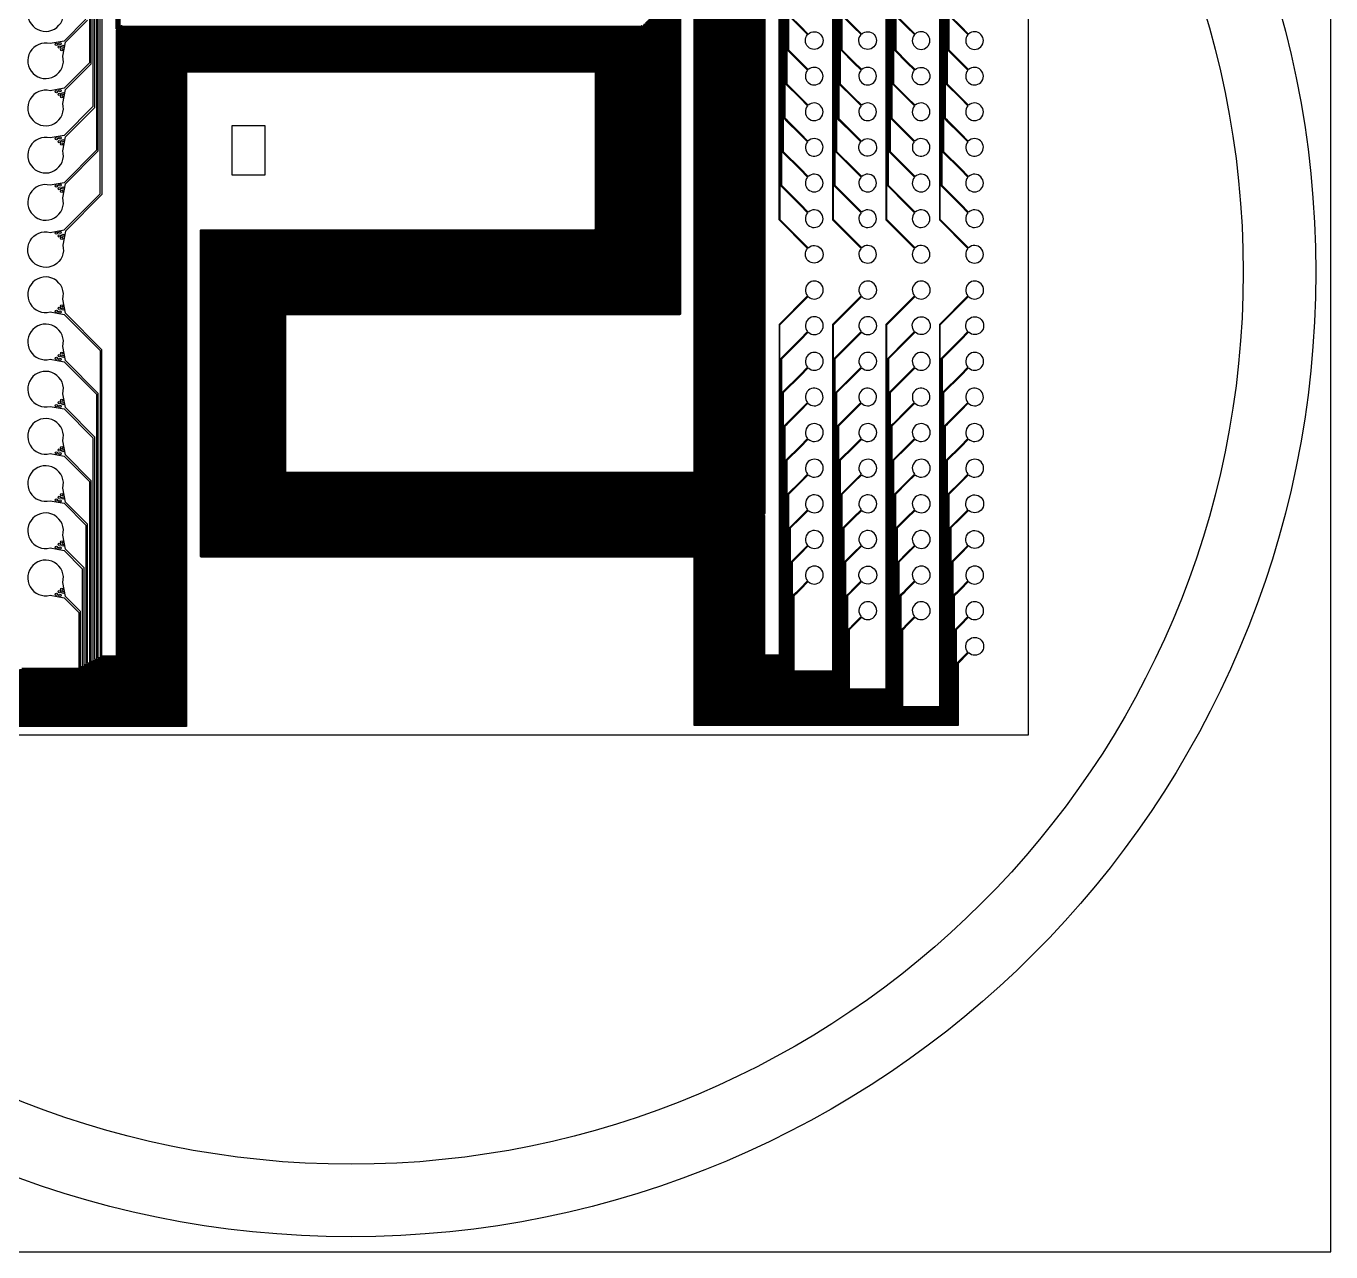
# Model space of a CAD drawing. Header units: millimetres. Extents: x 310868 to 545893, y -64136 to 166944.
# Drawn here: x 347628 to 420868, y 56944 to 125759 of the extents above; entities that cross this region are included whole.
import ezdxf

# ---------------------------------------------------------------- set-up
doc = ezdxf.new("R2010")
doc.units = ezdxf.units.MM

msp = doc.modelspace()

# ---------------------------------------------------------------- linework, layer by layer
for points in [[(310868, 166944), (310868, 56944), (420868, 56944), (420868, 166944)], [(359198, 120178), (361036, 120178), (361036, 117393), (359198, 117393)]]:
    msp.add_lwpolyline(points, close=True)
at = {"color": 85, "true_color": 0x58ba48}
msp.add_lwpolyline([(327868, 85944), (327868, 137944), (403868, 137944), (403868, 85944)], close=True, dxfattribs=at)
for points in [[(385536, 136994), (385536, 100524, -0.414214), (385486, 100474), (361995, 100474, -0.414214), (361945, 100524), (361945, 109749, -0.414214), (361995, 109799), (384066, 109799, 0.414214), (384116, 109849), (384116, 127654)], [(384146, 127684), (384146, 109819, -0.414214), (384096, 109769), (362025, 109769, 0.414214), (361975, 109719), (361975, 100554, 0.414214), (362025, 100504), (385436, 100504, 0.414214), (385486, 100554), (385486, 137044)], [(385436, 137094), (385436, 100584, -0.414214), (385386, 100534), (362055, 100534, -0.414214), (362005, 100584), (362005, 109689, -0.414214), (362055, 109739), (384126, 109739, 0.414214), (384176, 109789), (384176, 127714, 0.414214)], [(384206, 127744), (384206, 109759, -0.414214), (384156, 109709), (362085, 109709, 0.414214), (362035, 109659), (362035, 100614, 0.414214), (362085, 100564), (385336, 100564, 0.414214), (385386, 100614), (385386, 137144)], [(385336, 137194), (385336, 100644, -0.414214), (385286, 100594), (362115, 100594, -0.414214), (362065, 100644), (362065, 109629, -0.414214), (362115, 109679), (384186, 109679, 0.414214), (384236, 109729), (384236, 127774)], [(384266, 127804), (384266, 109699, -0.414214), (384216, 109649), (362145, 109649, 0.414214), (362095, 109599), (362095, 100674, 0.414214), (362145, 100624), (385236, 100624, 0.414214), (385286, 100674), (385286, 137244)], [(385236, 137294), (385236, 100704, -0.414214), (385186, 100654), (362175, 100654, -0.414214), (362125, 100704), (362125, 109569, -0.414214), (362175, 109619), (384246, 109619, 0.414214), (384296, 109669), (384296, 127834)], [(385186, 137344), (385186, 100734, -0.414214), (385136, 100684), (362205, 100684, -0.414214), (362155, 100734), (362155, 109539, -0.414214), (362205, 109589), (384276, 109589, 0.414214), (384326, 109639), (384326, 127864, 0.414214)], [(384356, 127834), (384356, 119829), (384356, 109609, -0.414214), (384306, 109559), (362235, 109559, 0.414214), (362185, 109509), (362185, 100764, 0.414214), (362235, 100714), (380725, 100714), (385086, 100714, 0.414214), (385136, 100764), (385136, 137344)], [(383666, 127204), (383666, 110299, -0.414214), (383616, 110249), (361545, 110249, 0.414214), (361495, 110199), (361495, 100074, 0.414214), (361545, 100024), (386236, 100024, 0.414214), (386286, 100074), (386286, 136244)], [(386236, 136294), (386236, 100104, -0.414214), (386186, 100054), (361575, 100054, -0.414214), (361525, 100104), (361525, 110169, -0.414214), (361575, 110219), (383646, 110219, 0.414214), (383696, 110269), (383696, 127234, 0.414214)], [(383726, 127264), (383726, 110239, -0.414214), (383676, 110189), (361605, 110189, 0.414214), (361555, 110139), (361555, 100134, 0.414214), (361605, 100084), (386136, 100084, 0.414214), (386186, 100134), (386186, 136344)], [(386136, 136394), (386136, 100164, -0.414214), (386086, 100114), (361635, 100114, -0.414214), (361585, 100164), (361585, 110109, -0.414214), (361635, 110159), (383706, 110159, 0.414214), (383756, 110209), (383756, 127294, 0.414214)], [(383786, 127324), (383786, 110179, -0.414214), (383736, 110129), (361665, 110129, 0.414214), (361615, 110079), (361615, 100194, 0.414214), (361665, 100144), (386036, 100144, 0.414214), (386086, 100194), (386086, 136444)], [(386036, 136494), (386036, 100224, -0.414214), (385986, 100174), (361695, 100174, -0.414214), (361645, 100224), (361645, 110049, -0.414214), (361695, 110099), (383766, 110099, 0.414214), (383816, 110149), (383816, 127354, 0.414214)], [(383846, 127384), (383846, 110119, -0.414214), (383796, 110069), (361725, 110069, 0.414214), (361675, 110019), (361675, 100254, 0.414214), (361725, 100204), (385936, 100204, 0.414214), (385986, 100254), (385986, 136544)], [(385936, 136594), (385936, 100284, -0.414214), (385886, 100234), (361755, 100234, -0.414214), (361705, 100284), (361705, 109989, -0.414214), (361755, 110039), (383826, 110039, 0.414214), (383876, 110089), (383876, 127414)], [(383906, 127444), (383906, 110059, -0.414214), (383856, 110009), (361785, 110009, 0.414214), (361735, 109959), (361735, 100314, 0.414214), (361785, 100264), (385836, 100264, 0.414214), (385886, 100314), (385886, 136644)], [(385836, 136694), (385836, 100344, -0.414214), (385786, 100294), (361815, 100294, -0.414214), (361765, 100344), (361765, 109929, -0.414214), (361815, 109979), (383886, 109979, 0.414214), (383936, 110029), (383936, 127474)], [(383966, 127504), (383966, 109999, -0.414214), (383916, 109949), (361845, 109949, 0.414214), (361795, 109899), (361795, 100374, 0.414214), (361845, 100324), (385736, 100324, 0.414214), (385786, 100374), (385786, 136744)], [(385736, 136794), (385736, 100404, -0.414214), (385686, 100354), (361875, 100354, -0.414214), (361825, 100404), (361825, 109869, -0.414214), (361875, 109919), (383946, 109919, 0.414214), (383996, 109969), (383996, 127534)], [(384026, 127564), (384026, 109939, -0.414214), (383976, 109889), (361905, 109889, 0.414214), (361855, 109839), (361855, 100434, 0.414214), (361905, 100384), (385636, 100384, 0.414214), (385686, 100434), (385686, 136844)], [(385636, 136894), (385636, 100464, -0.414214), (385586, 100414), (361935, 100414, -0.414214), (361885, 100464), (361885, 109809, -0.414214), (361935, 109859), (384006, 109859, 0.414214), (384056, 109909), (384056, 127594)], [(384086, 127624), (384086, 109879, -0.414214), (384036, 109829), (361965, 109829, 0.414214), (361915, 109779), (361915, 100494, 0.414214), (361965, 100444), (385536, 100444, 0.414214), (385586, 100494), (385586, 136944)], [(398893, 136344), (398893, 114884), (400497, 113280, 39.974984), (400532, 113315), (398943, 114905), (398943, 136394)], [(398993, 136444), (398993, 116784), (400053, 115723), (400497, 115280, 39.974984), (400532, 115315), (400089, 115759), (399043, 116805), (399043, 117111), (399043, 122484), (399043, 136494)], [(399093, 136544), (399093, 122484), (399093, 118684), (400053, 117723), (400497, 117280, 39.974984), (400532, 117315), (400089, 117759), (399143, 118705), (399143, 122484), (399143, 136594)], [(399193, 136644), (399193, 122484), (399193, 120548), (399293, 120448), (400053, 119688), (400481, 119261, 39.924796), (400514, 119298), (400089, 119723), (399343, 120469), (399243, 120569), (399243, 122484), (399243, 136694)], [(387036, 135494), (387036, 99624, -0.414214), (386986, 99574), (361095, 99574, -0.414214), (361045, 99624), (361045, 110649, -0.414214), (361095, 110699), (383166, 110699, 0.414214), (383216, 110749), (383216, 126754)], [(383246, 126784), (383246, 110719, -0.414214), (383196, 110669), (361125, 110669, 0.414214), (361075, 110619), (361075, 99654, 0.414214), (361125, 99604), (386936, 99604, 0.414214), (386986, 99654), (386986, 135544)], [(386936, 135594), (386936, 99684, -0.414214), (386886, 99634), (361155, 99634, -0.414214), (361105, 99684), (361105, 110589, -0.414214), (361155, 110639), (383226, 110639, 0.414214), (383276, 110689), (383276, 126814, 0.414214)], [(383306, 126844), (383306, 110659, -0.414214), (383256, 110609), (361185, 110609, 0.414214), (361135, 110559), (361135, 99714, 0.414214), (361185, 99664), (386836, 99664, 0.414214), (386886, 99714), (386886, 135644)], [(386836, 135694), (386836, 99744, -0.414214), (386786, 99694), (361215, 99694, -0.414214), (361165, 99744), (361165, 110529, -0.414214), (361215, 110579), (383286, 110579, 0.414214), (383336, 110629), (383336, 126874, 0.414214)], [(383366, 126904), (383366, 110599, -0.414214), (383316, 110549), (361245, 110549, 0.414214), (361195, 110499), (361195, 99774, 0.414214), (361245, 99724), (386736, 99724, 0.414214), (386786, 99774), (386786, 135744)], [(386736, 135794), (386736, 99804, -0.414214), (386686, 99754), (361275, 99754, -0.414214), (361225, 99804), (361225, 110469, -0.414214), (361275, 110519), (383346, 110519, 0.414214), (383396, 110569), (383396, 126934, 0.414214)], [(386686, 135844), (386686, 99834, -0.414214), (386636, 99784), (361305, 99784, -0.414214), (361255, 99834), (361255, 110439, -0.414214), (361305, 110489), (383376, 110489, 0.414214), (383426, 110539), (383426, 126964, 0.414214)], [(383456, 126994), (383456, 110509, -0.414214), (383406, 110459), (361335, 110459, 0.414214), (361285, 110409), (361285, 99864, 0.414214), (361335, 99814), (386586, 99814, 0.414214), (386636, 99864), (386636, 135894)], [(383486, 127024), (383486, 110479, -0.414214), (383436, 110429), (361365, 110429, 0.414214), (361315, 110379), (361315, 99894, 0.414214), (361365, 99844), (386536, 99844, 0.414214), (386586, 99894), (386586, 135944)], [(386536, 135994), (386536, 99924, -0.414214), (386486, 99874), (361395, 99874, -0.414214), (361345, 99924), (361345, 110349, -0.414214), (361395, 110399), (383466, 110399, 0.414214), (383516, 110449), (383516, 127054, 0.414214)], [(383546, 127084), (383546, 110419, -0.414214), (383496, 110369), (361425, 110369, 0.414214), (361375, 110319), (361375, 99954, 0.414214), (361425, 99904), (386436, 99904, 0.414214), (386486, 99954), (386486, 136044)], [(386436, 136094), (386436, 99984, -0.414214), (386386, 99934), (361455, 99934, -0.414214), (361405, 99984), (361405, 110289, -0.414214), (361455, 110339), (383526, 110339, 0.414214), (383576, 110389), (383576, 127114, 0.414214)], [(383606, 127144), (383606, 110359, -0.414214), (383556, 110309), (361485, 110309, 0.414214), (361435, 110259), (361435, 100014, 0.414214), (361485, 99964), (386336, 99964, 0.414214), (386386, 100014), (386386, 136144)], [(386336, 136194), (386336, 100044, -0.414214), (386286, 99994), (361515, 99994, -0.414214), (361465, 100044), (361465, 110229, -0.414214), (361515, 110279), (383586, 110279, 0.414214), (383636, 110329), (383636, 127174)], [(395993, 135444), (395993, 116784), (397053, 115723), (397497, 115280, 39.974984), (397532, 115315), (397089, 115759), (396043, 116805), (396043, 117111), (396043, 122484), (396043, 135494)], [(396093, 135544), (396093, 122484), (396093, 118684), (397053, 117723), (397497, 117280, 39.974984), (397532, 117315), (397089, 117759), (396143, 118705), (396143, 122484), (396143, 135594)], [(396193, 135644), (396193, 122484), (396193, 120548), (396293, 120448), (397053, 119688), (397481, 119261, 39.924796), (397514, 119298), (397089, 119723), (396343, 120469), (396243, 120569), (396243, 122484), (396243, 135694)], [(396293, 135744), (396293, 122484), (397053, 121723), (397497, 121280, 39.974984), (397532, 121315), (397089, 121759), (396343, 122505), (396343, 135794)], [(396443, 135894), (396443, 124405), (397089, 123759), (397532, 123315, -39.974984), (397497, 123280), (397053, 123723), (396393, 124384), (396393, 135844)], [(343930, 135044), (354235, 135044), (354235, 126554, 0.414214), (354285, 126504), (382866, 126504, -0.414214), (382916, 126454), (382916, 111049, -0.414214), (382866, 110999), (360795, 110999, 0.414214), (360745, 110949), (360745, 99324)], [(387736, 134794), (387736, 99204, -0.414214), (387686, 99154), (360675, 99154, -0.414214), (360625, 99204), (360625, 111069, -0.414214), (360675, 111119), (382746, 111119, 0.414214), (382796, 111169), (382796, 126334, 0.414214)], [(382826, 126364), (382826, 111139, -0.414214), (382776, 111089), (360705, 111089, 0.414214), (360655, 111039), (360655, 99234, 0.414214), (360705, 99184), (387636, 99184, 0.414214), (387686, 99234), (387686, 134844)], [(387636, 134894), (387636, 99264, -0.414214), (387586, 99214), (360735, 99214, -0.414214), (360685, 99264), (360685, 111009, -0.414214), (360735, 111059), (382806, 111059, 0.414214), (382856, 111109), (382856, 126394, 0.414214)], [(387586, 134944), (387586, 99294, -0.414214), (387536, 99244), (360765, 99244, -0.414214), (360715, 99294), (360715, 110979, -0.414214), (360765, 111029), (382836, 111029, 0.414214), (382886, 111079), (382886, 126424, 0.414214)], [(360745, 99324, 0.414214), (360795, 99274), (387486, 99274, 0.414214), (387536, 99324), (387536, 134994)], [(382946, 126484), (382946, 111019, -0.414214), (382896, 110969), (360825, 110969, 0.414214), (360775, 110919), (360775, 99354, 0.414214), (360825, 99304), (387436, 99304, 0.414214), (387486, 99354), (387486, 135044)], [(387436, 135094), (387436, 99384, -0.414214), (387386, 99334), (360855, 99334, -0.414214), (360805, 99384), (360805, 110889, -0.414214), (360855, 110939), (382926, 110939, 0.414214), (382976, 110989), (382976, 126514)], [(383006, 126544), (383006, 110959, -0.414214), (382956, 110909), (360885, 110909, 0.414214), (360835, 110859), (360835, 99414, 0.414214), (360885, 99364), (387336, 99364, 0.414214), (387386, 99414), (387386, 135144)], [(387336, 135194), (387336, 99444, -0.414214), (387286, 99394), (360915, 99394, -0.414214), (360865, 99444), (360865, 110829, -0.414214), (360915, 110879), (382986, 110879, 0.414214), (383036, 110929), (383036, 126574, 0.414214)], [(383066, 126604), (383066, 110899, -0.414214), (383016, 110849), (360945, 110849, 0.414214), (360895, 110799), (360895, 99474, 0.414214), (360945, 99424), (387236, 99424, 0.414214), (387286, 99474), (387286, 135244)], [(387236, 135294), (387236, 99504, -0.414214), (387186, 99454), (360975, 99454, -0.414214), (360925, 99504), (360925, 110769, -0.414214), (360975, 110819), (383046, 110819, 0.414214), (383096, 110869), (383096, 126634)], [(383126, 126664), (383126, 110839, -0.414214), (383076, 110789), (361005, 110789, 0.414214), (360955, 110739), (360955, 99534, 0.414214), (361005, 99484), (387136, 99484, 0.414214), (387186, 99534), (387186, 135344)], [(387136, 135394), (387136, 99564, -0.414214), (387086, 99514), (361035, 99514, -0.414214), (360985, 99564), (360985, 110709, -0.414214), (361035, 110759), (383106, 110759, 0.414214), (383156, 110809), (383156, 126694, 0.414214)], [(383186, 126724), (383186, 110779, -0.414214), (383136, 110729), (361065, 110729, 0.414214), (361015, 110679), (361015, 99594, 0.414214), (361065, 99544), (387036, 99544, 0.414214), (387086, 99594), (387086, 135444)], [(393293, 134744), (393293, 122484), (394053, 121723), (394497, 121280, 39.974984), (394532, 121315), (394089, 121759), (393343, 122505), (393343, 134794)], [(393393, 134844), (393393, 124384), (394053, 123723), (394497, 123280, 39.974984), (394532, 123315), (394089, 123759), (393443, 124405), (393443, 134894)], [(395893, 135344), (395893, 114884), (397497, 113280, 39.974984), (397532, 113315), (395943, 114905), (395943, 135394)], [(388486, 134044), (388486, 98754, -0.414214), (388436, 98704), (360225, 98704, -0.414214), (360175, 98754), (360175, 111519, -0.414214), (360225, 111569), (382296, 111569, 0.414214), (382346, 111619), (382346, 125884, 0.414214)], [(382376, 125914), (382376, 111589, -0.414214), (382326, 111539), (360255, 111539, 0.414214), (360205, 111489), (360205, 98784, 0.414214), (360255, 98734), (388386, 98734, 0.414214), (388436, 98784), (388436, 134094)], [(382406, 125944), (382406, 111559, -0.414214), (382356, 111509), (360285, 111509, 0.414214), (360235, 111459), (360235, 98814, 0.414214), (360285, 98764), (388336, 98764, 0.414214), (388386, 98814), (388386, 134144)], [(388336, 134194), (388336, 98844, -0.414214), (388286, 98794), (360315, 98794, -0.414214), (360265, 98844), (360265, 111429, -0.414214), (360315, 111479), (382386, 111479, 0.414214), (382436, 111529), (382436, 125974)], [(382466, 126004), (382466, 111499, -0.414214), (382416, 111449), (360345, 111449, 0.414214), (360295, 111399), (360295, 98874, 0.414214), (360345, 98824), (388236, 98824, 0.414214), (388286, 98874), (388286, 134244)], [(388236, 134294), (388236, 98904, -0.414214), (388186, 98854), (360375, 98854, -0.414214), (360325, 98904), (360325, 111369, -0.414214), (360375, 111419), (382446, 111419, 0.414214), (382496, 111469), (382496, 126034)], [(382526, 126064), (382526, 111439, -0.414214), (382476, 111389), (360405, 111389, 0.414214), (360355, 111339), (360355, 98934, 0.414214), (360405, 98884), (388136, 98884, 0.414214), (388186, 98934), (388186, 134344)], [(388136, 134394), (388136, 98964, -0.414214), (388086, 98914), (360435, 98914, -0.414214), (360385, 98964), (360385, 111309, -0.414214), (360435, 111359), (382506, 111359, 0.414214), (382556, 111409), (382556, 126094, 0.414214)], [(382586, 126124), (382586, 111379, -0.414214), (382536, 111329), (360465, 111329, 0.414214), (360415, 111279), (360415, 98994, 0.414214), (360465, 98944), (388036, 98944, 0.414214), (388086, 98994), (388086, 134444)], [(388036, 134494), (388036, 99024, -0.414214), (387986, 98974), (360495, 98974, -0.414214), (360445, 99024), (360445, 111249, -0.414214), (360495, 111299), (382566, 111299, 0.414214), (382616, 111349), (382616, 126154)], [(382646, 126184), (382646, 111319, -0.414214), (382596, 111269), (360525, 111269, 0.414214), (360475, 111219), (360475, 99054, 0.414214), (360525, 99004), (387936, 99004, 0.414214), (387986, 99054), (387986, 134544)], [(387936, 134594), (387936, 99084, -0.414214), (387886, 99034), (360555, 99034, -0.414214), (360505, 99084), (360505, 111189, -0.414214), (360555, 111239), (382626, 111239, 0.414214), (382676, 111289), (382676, 126214)], [(387886, 134644), (387886, 99114, -0.414214), (387836, 99064), (360585, 99064, -0.414214), (360535, 99114), (360535, 111159, -0.414214), (360585, 111209), (382656, 111209, 0.414214), (382706, 111259), (382706, 126244, 0.414214)], [(382736, 126274), (382736, 111229, -0.414214), (382686, 111179), (360615, 111179, 0.414214), (360565, 111129), (360565, 99144, 0.414214), (360615, 99094), (387786, 99094, 0.414214), (387836, 99144), (387836, 134694)], [(382766, 126304), (382766, 111199, -0.414214), (382716, 111149), (360645, 111149, 0.414214), (360595, 111099), (360595, 99174, 0.414214), (360645, 99124), (387736, 99124, 0.414214), (387786, 99174), (387786, 134744)], [(392893, 134344), (392893, 114884), (394497, 113280, 39.974984), (394532, 113315), (392943, 114905), (392943, 134394)], [(392993, 134444), (392993, 116784), (394053, 115723), (394497, 115280, 39.974984), (394532, 115315), (394089, 115759), (393043, 116805), (393043, 117111), (393043, 122484), (393043, 134494)], [(393093, 134544), (393093, 122484), (393093, 118684), (394053, 117723), (394497, 117280, 39.974984), (394532, 117315), (394089, 117759), (393143, 118705), (393143, 122484), (393143, 134594)], [(393243, 134694), (393243, 122484), (393243, 120569), (393343, 120469), (394089, 119723), (394514, 119298, -39.924796), (394481, 119261), (394053, 119688), (393293, 120448), (393193, 120548), (393193, 122484), (393193, 134644)], [(381986, 125524, 0.414214), (381936, 125574), (352735, 125574, -0.414214), (352685, 125624), (352685, 133494)], [(352735, 133544), (352735, 125654, 0.414214), (352785, 125604), (381966, 125604, -0.414214), (382016, 125554), (382016, 111949, -0.414214), (381966, 111899), (359895, 111899, 0.414214), (359845, 111849), (359845, 98424, 0.414214), (359895, 98374), (388986, 98374, 0.414214), (389036, 98424), (389036, 133494)], [(352785, 133594), (352785, 125684, 0.414214), (352835, 125634), (381996, 125634, -0.414214), (382046, 125584), (382046, 111919, -0.414214), (381996, 111869), (359925, 111869, 0.414214), (359875, 111819), (359875, 98454, 0.414214), (359925, 98404), (388936, 98404, 0.414214), (388986, 98454), (388986, 133544)], [(382076, 125614, 0.414214), (382026, 125664), (352885, 125664, -0.414214), (352835, 125714), (352835, 133644)], [(352885, 133694), (352885, 125744, 0.414214), (352935, 125694), (382056, 125694, -0.414214), (382106, 125644), (382106, 111859, -0.414214), (382056, 111809), (359985, 111809, 0.414214), (359935, 111759), (359935, 98514, 0.414214), (359985, 98464), (388836, 98464, 0.414214), (388886, 98514), (388886, 133644)], [(352985, 125804, 0.414214), (353035, 125754), (382116, 125754, -0.414214), (382166, 125704), (382166, 111799, -0.414214), (382116, 111749), (360045, 111749, 0.414214), (359995, 111699), (359995, 98574, 0.414214), (360045, 98524), (388736, 98524, 0.414214), (388786, 98574), (388786, 133744)], [(388936, 133594), (388936, 98484, -0.414214), (388886, 98434), (359955, 98434, -0.414214), (359905, 98484), (359905, 111789, -0.414214), (359955, 111839), (382026, 111839, 0.414214), (382076, 111889), (382076, 125614)], [(388836, 133694), (388836, 98544, -0.414214), (388786, 98494), (360015, 98494, -0.414214), (359965, 98544), (359965, 111729, -0.414214), (360015, 111779), (382086, 111779, 0.414214), (382136, 111829), (382136, 125674)], [(388736, 133794), (388736, 98604, -0.414214), (388686, 98554), (360075, 98554, -0.414214), (360025, 98604), (360025, 111669, -0.414214), (360075, 111719), (382146, 111719, 0.414214), (382196, 111769), (382196, 125734, 0.414214), (382146, 125784)], [(382226, 125764), (382226, 111739, -0.414214), (382176, 111689), (360105, 111689, 0.414214), (360055, 111639), (360055, 98634, 0.414214), (360105, 98584), (388636, 98584, 0.414214), (388686, 98634), (388686, 133844)], [(388636, 133894), (388636, 98664, -0.414214), (388586, 98614), (360135, 98614, -0.414214), (360085, 98664), (360085, 111609, -0.414214), (360135, 111659), (382206, 111659, 0.414214), (382256, 111709), (382256, 125794)], [(382286, 125824), (382286, 111679, -0.414214), (382236, 111629), (360165, 111629, 0.414214), (360115, 111579), (360115, 98694, 0.414214), (360165, 98644), (388536, 98644, 0.414214), (388586, 98694), (388586, 133944)], [(388536, 133994), (388536, 98724, -0.414214), (388486, 98674), (360195, 98674, -0.414214), (360145, 98724), (360145, 111549, -0.414214), (360195, 111599), (382266, 111599, 0.414214), (382316, 111649), (382316, 125854)], [(389943, 133494), (389943, 114905), (391532, 113315, -39.974984), (391497, 113280), (389893, 114884), (389893, 133444)], [(389993, 133544), (389993, 116784), (391053, 115723), (391497, 115280, 39.974984), (391532, 115315), (391089, 115759), (390043, 116805), (390043, 117111), (390043, 122484), (390043, 133594)], [(390093, 133644), (390093, 122484), (390093, 118684), (391053, 117723), (391497, 117280, 39.974984), (391532, 117315), (391089, 117759), (390143, 118705), (390143, 122484), (390143, 133694)], [(390193, 133744), (390193, 122484), (390193, 120548), (390293, 120448), (391053, 119688), (391481, 119261, 39.924796), (391514, 119298), (391089, 119723), (390343, 120469), (390243, 120569), (390243, 122484), (390243, 133794)], [(390293, 133844), (390293, 122484), (391053, 121723), (391497, 121280, 39.974984), (391532, 121315), (391089, 121759), (390343, 122505), (390343, 133894)], [(390393, 133944), (390393, 124384), (391053, 123723), (391497, 123280, 39.974984), (391532, 123315), (391089, 123759), (390443, 124405), (390443, 133994)], [(399293, 133905), (399293, 122484), (400053, 121723), (400497, 121280, 39.974984), (400532, 121315), (400089, 121759), (399343, 122505), (399343, 133905)], [(399393, 133905), (399393, 124384), (400053, 123723), (400497, 123280, 39.974984), (400532, 123315), (400089, 123759), (399443, 124405), (399443, 133905)], [(351881, 133209), (351881, 116298), (349831, 114248), (349689, 113465, -3.698483), (348977, 114177), (349760, 114319), (351781, 116340), (351781, 133209)], [(351581, 133209), (351581, 118790), (349760, 116969), (348977, 116827, 3.698483), (349689, 116115), (349831, 116898), (351681, 118748), (351681, 133209)], [(351381, 133209), (351381, 121240), (349760, 119619), (348977, 119477, 3.698483), (349689, 118765), (349831, 119548), (351481, 121198), (351481, 133209)], [(351181, 133209), (351181, 123690), (349760, 122269), (348977, 122127, 3.698483), (349689, 121415), (349831, 122198), (351281, 123648), (351281, 133209)], [(389086, 130795), (389086, 98394, -0.414214), (389036, 98344), (380725, 98344), (359865, 98344, -0.414214), (359815, 98394), (359815, 111879, -0.414214), (359865, 111929), (381936, 111929, 0.414214), (381986, 111979), (381986, 125524)], [(348977, 127427, 3.698483), (349689, 126715)], [(350981, 126140), (349760, 124919), (348977, 124777, 3.698483), (349689, 124065), (349831, 124848), (351081, 126098)], [(390543, 126305), (391089, 125759), (391532, 125315, -39.974984), (391497, 125280), (391053, 125723), (390493, 126284)], [(393543, 126305), (394089, 125759), (394532, 125315, -39.974984), (394497, 125280), (394053, 125723), (393493, 126284)], [(396493, 126284), (397053, 125723), (397497, 125280, 39.974984), (397532, 125315), (397089, 125759), (396543, 126305)], [(399493, 126284), (400053, 125723), (400497, 125280, 39.974984), (400532, 125315), (400089, 125759), (399543, 126305)], [(381956, 125494, 0.414214), (381906, 125544), (352735, 125544, 0.414214), (352685, 125494), (352685, 115503), (352685, 90394), (351881, 90394), (351881, 90430), (351881, 90623), (351881, 90680), (351881, 107590), (349831, 109640), (349689, 110424, 3.698483), (348977, 109711), (349760, 109569), (351781, 107548), (351781, 90680), (351781, 90354), (351781, 90344), (352735, 90344), (352735, 115503), (352735, 125464, -0.414214), (352785, 125514), (381876, 125514, -0.414214), (381926, 125464), (381926, 112039, -0.414214), (381876, 111989), (359805, 111989, 0.414214), (359755, 111939), (359755, 98334, 0.414214), (359805, 98284), (388986, 98284, -0.414214), (389036, 98234), (389036, 90394), (389943, 90394), (389943, 108984), (391532, 110573, 39.974984), (391497, 110609), (389893, 109005), (389893, 90645), (389893, 90444), (389086, 90444), (389086, 98264, 0.414214), (389036, 98314), (380725, 98314), (359835, 98314, -0.414214), (359785, 98364), (359785, 111909, -0.414214), (359835, 111959), (381906, 111959, 0.414214), (381956, 112009), (381956, 125494)], [(349689, 107774, 3.698483), (348977, 107061), (349760, 106919), (351581, 105098), (351581, 90680), (351581, 90244), (352835, 90244), (352835, 125404, -0.414214), (352885, 125454), (381816, 125454, -0.414214), (381866, 125404), (381866, 112099, -0.414214), (381816, 112049), (359745, 112049, 0.414214), (359695, 111999), (359695, 98274, 0.414214), (359745, 98224), (388886, 98224, -0.414214), (388936, 98174), (388936, 90294), (390043, 90294), (390043, 101405), (390043, 106777), (390043, 107084), (391089, 108130), (391532, 108573, 39.974984), (391497, 108609), (391053, 108165), (389993, 107105), (389993, 90344), (388986, 90344), (388986, 98204, 0.414214), (388936, 98254), (359775, 98254, -0.414214), (359725, 98304), (359725, 111969, -0.414214), (359775, 112019), (381846, 112019, 0.414214), (381896, 112069), (381896, 125434, 0.414214), (381846, 125484), (352835, 125484, 0.414214), (352785, 125434), (352785, 90294), (351681, 90294), (351681, 90680), (351681, 105140), (349831, 106990), (349689, 107774)], [(349689, 105124, 3.698483), (348977, 104411), (349760, 104269), (351381, 102648), (351381, 90680), (351381, 90144), (352935, 90144), (352935, 125344, -0.414214), (352985, 125394), (381756, 125394, -0.414214), (381806, 125344), (381806, 112159, -0.414214), (381756, 112109), (359685, 112109, 0.414214), (359635, 112059), (359635, 98214, 0.414214), (359685, 98164), (388786, 98164, -0.414214), (388836, 98114), (388836, 90194), (390143, 90194), (390143, 101405), (390143, 105184), (391089, 106130), (391532, 106573, 39.974984), (391497, 106609), (391053, 106165), (390093, 105205), (390093, 101405), (390093, 90244), (388886, 90244), (388886, 98144, 0.414214), (388836, 98194), (359715, 98194, -0.414214), (359665, 98244), (359665, 112029, -0.414214), (359715, 112079), (381786, 112079, 0.414214), (381836, 112129), (381836, 125374, 0.414214), (381786, 125424), (352935, 125424, 0.414214), (352885, 125374), (352885, 90194), (351481, 90194), (351481, 90680), (351481, 102690), (349831, 104340), (349689, 105124)], [(388786, 98084, 0.414214), (388736, 98134), (359655, 98134, -0.414214), (359605, 98184), (359605, 112089, -0.414214), (359655, 112139), (381726, 112139, 0.414214), (381776, 112189), (381776, 125314, 0.414214), (381726, 125364), (353035, 125364, 0.414214), (352985, 125314), (352985, 90094), (351281, 90094), (351281, 90631), (351281, 90680), (351281, 100240), (349831, 101690), (349689, 102474, 3.698483), (348977, 101761), (349760, 101619), (351181, 100198), (351181, 90680), (351181, 90044), (353035, 90044), (353035, 125284, -0.414214), (353085, 125334), (381696, 125334, -0.414214), (381746, 125284), (381746, 112219, -0.414214), (381696, 112169), (359625, 112169, 0.414214), (359575, 112119), (359575, 98154, 0.414214), (359625, 98104), (388686, 98104, -0.414214), (388736, 98054), (388736, 90094), (390243, 90094), (390243, 101405), (390243, 103319), (390343, 103419), (391089, 104165), (391514, 104591, 39.924796), (391481, 104628), (391053, 104200), (390293, 103440), (390193, 103340), (390193, 101405), (390193, 90144), (388786, 90144), (388786, 98084)], [(388686, 98024, 0.414214), (388636, 98074), (359595, 98074, -0.414214), (359545, 98124), (359545, 112149, -0.414214), (359595, 112199), (381666, 112199, 0.414214), (381716, 112249), (381716, 125254, 0.414214), (381666, 125304), (353135, 125304, 0.414214), (353085, 125254), (353085, 89994), (351081, 89994), (351081, 90680), (351081, 97790), (349831, 99040), (349689, 99824, 3.698483), (348977, 99111), (349760, 98969), (350981, 97748), (350981, 90680), (350981, 89944), (353135, 89944), (353135, 125224, -0.414214), (353185, 125274), (381636, 125274, -0.414214), (381686, 125224), (381686, 112279, -0.414214), (381636, 112229), (359565, 112229, 0.414214), (359515, 112179), (359515, 98094, 0.414214), (359565, 98044), (388586, 98044, -0.414214), (388636, 97994), (388636, 89994), (390343, 89994), (390343, 101384), (391089, 102130), (391532, 102573, 39.974984), (391497, 102609), (391053, 102165), (390293, 101405), (390293, 90044), (388686, 90044), (388686, 98024)], [(349689, 97174, 3.698483), (348977, 96461), (349760, 96319), (350781, 95298), (350781, 90680), (350781, 89844), (350846, 89844), (353235, 89844), (353235, 125164, -0.414214), (353285, 125214), (381576, 125214, -0.414214), (381626, 125164), (381626, 112339, -0.414214), (381576, 112289), (359505, 112289, 0.414214), (359455, 112239), (359455, 98034, 0.414214), (359505, 97984), (388486, 97984, -0.414214), (388536, 97934), (388536, 89894), (390443, 89894), (390443, 99484), (391089, 100130), (391532, 100573, 39.974984), (391497, 100609), (391053, 100165), (390393, 99505), (390393, 89944), (388586, 89944), (388586, 97964, 0.414214), (388536, 98014), (359535, 98014, -0.414214), (359485, 98064), (359485, 112209, -0.414214), (359535, 112259), (381606, 112259, 0.414214), (381656, 112309), (381656, 125194, 0.414214), (381606, 125244), (353235, 125244, 0.414214), (353185, 125194), (353185, 89894), (350881, 89894), (350881, 90680), (350881, 95252), (350881, 95340), (349831, 96390), (349689, 97174)], [(382136, 125674, 0.414214), (382086, 125724), (352985, 125724, -0.414214), (352935, 125774)], [(342281, 88694), (354385, 88694), (354385, 124474, -0.414214), (354435, 124524), (380886, 124524, -0.414214), (380936, 124474), (380936, 113029, -0.414214), (380886, 112979), (358815, 112979, 0.414214), (358765, 112929), (358765, 97344, 0.414214), (358815, 97294), (387336, 97294, -0.414214), (387386, 97244), (387386, 88744), (393693, 88744), (393693, 93805), (393839, 93950), (394053, 94165), (394497, 94609, -39.974984), (394532, 94573), (394089, 94130), (393889, 93930), (393839, 93880), (393743, 93784), (393743, 88694), (387336, 88694), (387336, 97214)], [(342381, 88744), (354335, 88744), (354335, 124504, -0.414214), (354385, 124554), (380916, 124554, -0.414214), (380966, 124504), (380966, 112999, -0.414214), (380916, 112949), (358845, 112949, 0.414214), (358795, 112899), (358795, 97374, 0.414214), (358845, 97324), (387386, 97324, -0.414214), (387436, 97274), (387436, 88794), (393643, 88794), (393643, 95684), (394089, 96130), (394532, 96573, 39.974984), (394497, 96609), (394053, 96165), (393593, 95705), (393593, 88844), (387486, 88844), (387486, 97304, 0.414214), (387436, 97354), (358875, 97354, -0.414214), (358825, 97404), (358825, 112869, -0.414214), (358875, 112919), (380946, 112919, 0.414214), (380996, 112969), (380996, 124534, 0.414214), (380946, 124584), (354335, 124584, 0.414214), (354285, 124534), (354285, 88794), (342481, 88794)], [(342581, 88844), (354235, 88844), (354235, 124564, -0.414214), (354285, 124614), (380976, 124614, -0.414214), (381026, 124564), (381026, 112939, -0.414214), (380976, 112889), (358905, 112889, 0.414214), (358855, 112839), (358855, 97434, 0.414214), (358905, 97384), (387486, 97384, -0.414214), (387536, 97334), (387536, 88894), (393543, 88894), (393543, 97584), (394089, 98130), (394532, 98573, 39.974984), (394497, 98609), (394053, 98165), (393493, 97605), (393493, 88944), (387586, 88944), (387586, 97364, 0.414214), (387536, 97414), (358935, 97414, -0.414214), (358885, 97464), (358885, 112809, -0.414214), (358935, 112859), (381006, 112859, 0.414214), (381056, 112909), (381056, 124594, 0.414214), (381006, 124644), (354235, 124644, 0.414214), (354185, 124594), (354185, 88894), (342681, 88894)], [(342781, 88944), (354135, 88944), (354135, 124624, -0.414214), (354185, 124674), (381036, 124674, -0.414214), (381086, 124624), (381086, 112879, -0.414214), (381036, 112829), (358965, 112829, 0.414214), (358915, 112779), (358915, 97494, 0.414214), (358965, 97444), (387586, 97444, -0.414214), (387636, 97394), (387636, 88994), (393443, 88994), (393443, 99484), (394089, 100130), (394532, 100573, 39.974984), (394497, 100609), (394053, 100165), (393393, 99505), (393393, 89044), (387686, 89044), (387686, 97424, 0.414214), (387636, 97474), (358995, 97474, -0.414214), (358945, 97524), (358945, 112749, -0.414214), (358995, 112799), (381066, 112799, 0.414214), (381116, 112849), (381116, 124654, 0.414214), (381066, 124704), (354135, 124704, 0.414214), (354085, 124654), (354085, 88994), (342881, 88994)], [(346081, 89044), (354035, 89044), (354035, 124684, -0.414214), (354085, 124734), (381096, 124734, -0.414214), (381146, 124684), (381146, 112819, -0.414214), (381096, 112769), (359025, 112769, 0.414214), (358975, 112719), (358975, 97554, 0.414214), (359025, 97504), (387686, 97504, -0.414214), (387736, 97454), (387736, 89094), (393343, 89094), (393343, 101384), (394089, 102130), (394532, 102573, 39.974984), (394497, 102609), (394053, 102165), (393293, 101405), (393293, 89144), (387786, 89144), (387786, 97484, 0.414214), (387736, 97534), (359055, 97534, -0.414214), (359005, 97584), (359005, 112689, -0.414214), (359055, 112739), (381126, 112739, 0.414214), (381176, 112789), (381176, 124714, 0.414214), (381126, 124764), (354035, 124764, 0.414214), (353985, 124714), (353985, 89094), (346181, 89094)], [(346281, 89144), (353935, 89144), (353935, 124744, -0.414214), (353985, 124794), (381156, 124794, -0.414214), (381206, 124744), (381206, 112759, -0.414214), (381156, 112709), (359085, 112709, 0.414214), (359035, 112659), (359035, 97614, 0.414214), (359085, 97564), (387786, 97564, -0.414214), (387836, 97514), (387836, 89194), (393243, 89194), (393243, 101405), (393243, 103319), (393343, 103419), (394089, 104165), (394514, 104591, 39.924796), (394481, 104628), (394053, 104200), (393293, 103440), (393193, 103340), (393193, 101405), (393193, 89244), (387886, 89244), (387886, 97544, 0.414214), (387836, 97594), (359115, 97594, -0.414214), (359065, 97644), (359065, 112629, -0.414214), (359115, 112679), (381186, 112679, 0.414214), (381236, 112729), (381236, 124774, 0.414214), (381186, 124824), (353935, 124824, 0.414214), (353885, 124774), (353885, 89194), (346381, 89194)], [(346481, 89244), (353835, 89244), (353835, 124804, -0.414214), (353885, 124854), (381216, 124854, -0.414214), (381266, 124804), (381266, 112699, -0.414214), (381216, 112649), (359145, 112649, 0.414214), (359095, 112599), (359095, 97674, 0.414214), (359145, 97624), (387886, 97624, -0.414214), (387936, 97574), (387936, 89294), (393143, 89294), (393143, 101405), (393143, 105184), (394089, 106130), (394532, 106573, 39.974984), (394497, 106609), (394053, 106165), (393093, 105205), (393093, 101405), (393093, 89344), (387986, 89344), (387986, 97604, 0.414214), (387936, 97654), (359175, 97654, -0.414214), (359125, 97704), (359125, 112569, -0.414214), (359175, 112619), (381246, 112619, 0.414214), (381296, 112669), (381296, 124834, 0.414214), (381246, 124884), (353835, 124884, 0.414214), (353785, 124834), (353785, 89294), (346581, 89294)], [(346681, 89344), (353735, 89344), (353735, 124864, -0.414214), (353785, 124914), (381276, 124914, -0.414214), (381326, 124864), (381326, 112639, -0.414214), (381276, 112589), (359205, 112589, 0.414214), (359155, 112539), (359155, 97734, 0.414214), (359205, 97684), (387986, 97684, -0.414214), (388036, 97634), (388036, 89394), (393043, 89394), (393043, 101405), (393043, 106777), (393043, 107084), (394089, 108130), (394532, 108573, 39.974984), (394497, 108609), (394053, 108165), (392993, 107105), (392993, 89444), (388086, 89444), (388086, 97664, 0.414214), (388036, 97714), (359235, 97714, -0.414214), (359185, 97764), (359185, 112509, -0.414214), (359235, 112559), (381306, 112559, 0.414214), (381356, 112609), (381356, 124894, 0.414214), (381306, 124944), (353735, 124944, 0.414214), (353685, 124894), (353685, 89394), (346781, 89394)], [(346881, 89444), (353635, 89444), (353635, 124924, -0.414214), (353685, 124974), (381336, 124974, -0.414214), (381386, 124924), (381386, 112579, -0.414214), (381336, 112529), (359265, 112529, 0.414214), (359215, 112479), (359215, 97794, 0.414214), (359265, 97744), (388086, 97744, -0.414214), (388136, 97694), (388136, 89494), (392943, 89494), (392943, 108984), (394532, 110573, 39.974984), (394497, 110609), (392893, 109005), (392893, 89544), (388186, 89544), (388186, 97724, 0.414214), (388136, 97774), (359295, 97774, -0.414214), (359245, 97824), (359245, 112449, -0.414214), (359295, 112499), (381366, 112499, 0.414214), (381416, 112549), (381416, 124954, 0.414214), (381366, 125004), (353635, 125004, 0.414214), (353585, 124954), (353585, 89494), (346981, 89494)], [(347081, 89544), (353535, 89544), (353535, 124984, -0.414214), (353585, 125034), (381396, 125034, -0.414214), (381446, 124984), (381446, 112519, -0.414214), (381396, 112469), (359325, 112469, 0.414214), (359275, 112419), (359275, 97854, 0.414214), (359325, 97804), (388186, 97804, -0.414214), (388236, 97754), (388236, 89594), (390743, 89594), (390743, 93315), (390743, 93784), (390839, 93880), (390889, 93930), (391089, 94130), (391532, 94573, 39.974984), (391497, 94609), (391053, 94165), (390839, 93950), (390693, 93805), (390693, 89644), (388286, 89644), (388286, 97784, 0.414214), (388236, 97834), (359355, 97834, -0.414214), (359305, 97884), (359305, 112389, -0.414214), (359355, 112439), (381426, 112439, 0.414214), (381476, 112489), (381476, 125014, 0.414214), (381426, 125064), (353535, 125064, 0.414214), (353485, 125014), (353485, 89594), (347181, 89594)], [(347281, 89644), (353435, 89644), (353435, 125044, -0.414214), (353485, 125094), (381456, 125094, -0.414214), (381506, 125044), (381506, 112459, -0.414214), (381456, 112409), (359385, 112409, 0.414214), (359335, 112359), (359335, 97914, 0.414214), (359385, 97864), (388286, 97864, -0.414214), (388336, 97814), (388336, 89694), (390643, 89694), (390643, 95684), (391089, 96130), (391532, 96573, 39.974984), (391497, 96609), (391053, 96165), (390593, 95705), (390593, 89744), (388386, 89744), (388386, 97844, 0.414214), (388336, 97894), (359415, 97894, -0.414214), (359365, 97944), (359365, 112329, -0.414214), (359415, 112379), (381486, 112379, 0.414214), (381536, 112429), (381536, 125074, 0.414214), (381486, 125124), (353435, 125124, 0.414214), (353385, 125074), (353385, 89694), (347381, 89694)], [(349689, 94524, 3.698483), (348977, 93811), (349760, 93669), (350581, 92848), (350581, 90680), (350581, 89744), (353335, 89744), (353335, 125104, -0.414214), (353385, 125154), (381516, 125154, -0.414214), (381566, 125104), (381566, 112399, -0.414214), (381516, 112349), (359445, 112349, 0.414214), (359395, 112299), (359395, 97974, 0.414214), (359445, 97924), (388386, 97924, -0.414214), (388436, 97874), (388436, 89794), (390543, 89794), (390543, 97584), (391089, 98130), (391532, 98573, 39.974984), (391497, 98609), (391053, 98165), (390493, 97605), (390493, 89844), (388486, 89844), (388486, 97904, 0.414214), (388436, 97954), (359475, 97954, -0.414214), (359425, 98004), (359425, 112269, -0.414214), (359475, 112319), (381546, 112319, 0.414214), (381596, 112369), (381596, 125134, 0.414214), (381546, 125184), (353335, 125184, 0.414214), (353285, 125134), (353285, 89794), (350681, 89794), (350681, 90680), (350681, 92890), (349831, 93740), (349689, 94524)], [(386886, 96944, 0.414214), (386836, 96994), (358515, 96994, -0.414214), (358465, 97044), (358465, 113229, -0.414214), (358515, 113279), (380586, 113279, 0.414214), (380636, 113329), (380636, 124174, 0.414214), (380586, 124224), (354935, 124224, 0.414214), (354885, 124174), (354885, 88194), (338666, 88194)], [(338666, 88144), (354935, 88144), (354935, 124144, -0.414214), (354985, 124194), (380556, 124194, -0.414214), (380606, 124144), (380606, 113359, -0.414214), (380556, 113309), (358485, 113309, 0.414214), (358435, 113259), (358435, 97014, 0.414214), (358485, 96964), (386786, 96964, -0.414214), (386836, 96914), (386836, 88194), (396243, 88194), (396243, 101405), (396243, 103319), (396343, 103419), (397089, 104165), (397514, 104591, 39.924796), (397481, 104628), (397053, 104200), (396293, 103440), (396193, 103340), (396193, 101405), (396193, 88244), (386886, 88244), (386886, 96944)], [(380546, 124084), (380546, 113419, -0.414214), (380496, 113369), (358425, 113369, 0.414214), (358375, 113319), (358375, 96954, 0.414214), (358425, 96904), (386686, 96904, -0.414214), (386736, 96854), (386736, 88094), (396343, 88094), (396343, 101384), (397089, 102130), (397532, 102573, 39.974984), (397497, 102609), (397053, 102165), (396293, 101405), (396293, 88144), (386786, 88144), (386786, 96884, 0.414214), (386736, 96934), (358455, 96934, -0.414214), (358405, 96984), (358405, 113289, -0.414214), (358455, 113339), (380526, 113339, 0.414214), (380576, 113389), (380576, 124114, 0.414214), (380526, 124164), (355035, 124164, 0.414214), (354985, 124114), (354985, 88094), (338666, 88094)], [(338666, 88044), (355035, 88044), (355035, 124084, -0.414214), (355085, 124134), (380496, 124134, -0.414214), (380546, 124084)], [(338666, 87944), (355135, 87944), (355135, 124024, -0.414214), (355185, 124074), (380436, 124074, -0.414214), (380486, 124024), (380486, 113479, -0.414214), (380436, 113429), (358365, 113429, 0.414214), (358315, 113379), (358315, 96894, 0.414214), (358365, 96844), (386586, 96844, -0.414214), (386636, 96794), (386636, 87994), (396443, 87994), (396443, 99484), (397089, 100130), (397532, 100573, 39.974984), (397497, 100609), (397053, 100165), (396393, 99505), (396393, 88044), (386686, 88044), (386686, 96824, 0.414214), (386636, 96874), (358395, 96874, -0.414214), (358345, 96924), (358345, 113349, -0.414214), (358395, 113399), (380466, 113399, 0.414214), (380516, 113449), (380516, 124054, 0.414214), (380466, 124104), (355135, 124104, 0.414214), (355085, 124054), (355085, 87994), (338666, 87994)], [(338666, 87844), (355235, 87844), (355235, 123964, -0.414214), (355285, 124014), (380376, 124014, -0.414214), (380426, 123964), (380426, 113539, -0.414214), (380376, 113489), (358305, 113489, 0.414214), (358255, 113439), (358255, 96834, 0.414214), (358305, 96784), (386486, 96784, -0.414214), (386536, 96734), (386536, 87894), (396543, 87894), (396543, 97584), (397089, 98130), (397532, 98573, 39.974984), (397497, 98609), (397053, 98165), (396493, 97605), (396493, 87944), (386586, 87944), (386586, 96764, 0.414214), (386536, 96814), (358335, 96814, -0.414214), (358285, 96864), (358285, 113409, -0.414214), (358335, 113459), (380406, 113459, 0.414214), (380456, 113509), (380456, 123994, 0.414214), (380406, 124044), (355235, 124044, 0.414214), (355185, 123994), (355185, 87894), (338666, 87894)], [(338666, 87744), (355335, 87744), (355335, 123904, -0.414214), (355385, 123954), (380316, 123954, -0.414214), (380366, 123904), (380366, 113599, -0.414214), (380316, 113549), (358245, 113549, 0.414214), (358195, 113499), (358195, 96774, 0.414214), (358245, 96724), (386386, 96724, -0.414214), (386436, 96674), (386436, 87794), (396643, 87794), (396643, 95684), (397089, 96130), (397532, 96573, 39.974984), (397497, 96609), (397053, 96165), (396593, 95705), (396593, 87844), (386486, 87844), (386486, 96704, 0.414214), (386436, 96754), (358275, 96754, -0.414214), (358225, 96804), (358225, 113469, -0.414214), (358275, 113519), (380346, 113519, 0.414214), (380396, 113569), (380396, 123934, 0.414214), (380346, 123984), (355335, 123984, 0.414214), (355285, 123934), (355285, 87794), (338666, 87794)], [(338666, 87644), (355435, 87644), (355435, 123844, -0.414214), (355485, 123894), (380256, 123894, -0.414214), (380306, 123844), (380306, 113659, -0.414214), (380256, 113609), (358185, 113609, 0.414214), (358135, 113559), (358135, 96714, 0.414214), (358185, 96664), (386286, 96664, -0.414214), (386336, 96614), (386336, 87694), (396743, 87694), (396743, 93784), (396839, 93880), (396889, 93930), (397089, 94130), (397532, 94573, 39.974984), (397497, 94609), (397053, 94165), (396839, 93950), (396693, 93805), (396693, 87744), (386386, 87744), (386386, 96644, 0.414214), (386336, 96694), (358215, 96694, -0.414214), (358165, 96744), (358165, 113529, -0.414214), (358215, 113579), (380286, 113579, 0.414214), (380336, 113629), (380336, 123874, 0.414214), (380286, 123924), (355435, 123924, 0.414214), (355385, 123874), (355385, 87694), (338666, 87694)], [(338666, 87544), (355535, 87544), (355535, 123784, -0.414214), (355585, 123834), (380196, 123834, -0.414214), (380246, 123784), (380246, 113719, -0.414214), (380196, 113669), (358125, 113669, 0.414214), (358075, 113619), (358075, 96654, 0.414214), (358125, 96604), (386186, 96604, -0.414214), (386236, 96554), (386236, 87594), (396843, 87594), (396843, 87893), (396843, 90197), (396843, 91884), (396889, 91930), (397089, 92130), (397532, 92573, 39.974984), (397497, 92609), (397053, 92165), (396839, 91950), (396793, 91905), (396793, 87644), (386286, 87644), (386286, 96584, 0.414214), (386236, 96634), (358155, 96634, -0.414214), (358105, 96684), (358105, 113589, -0.414214), (358155, 113639), (380226, 113639, 0.414214), (380276, 113689), (380276, 123814, 0.414214), (380226, 123864), (355535, 123864, 0.414214), (355485, 123814), (355485, 87594), (338666, 87594)], [(338666, 87444), (355635, 87444), (355635, 123724, -0.414214), (355685, 123774), (380136, 123774, -0.414214), (380186, 123724), (380186, 113779, -0.414214), (380136, 113729), (358065, 113729, 0.414214), (358015, 113679), (358015, 96594, 0.414214), (358065, 96544), (386086, 96544, -0.414214), (386136, 96494), (386136, 87494), (398943, 87494), (398943, 108984), (400532, 110573, 39.974984), (400497, 110609), (398893, 109005), (398893, 87544), (386186, 87544), (386186, 96524, 0.414214), (386136, 96574), (358095, 96574, -0.414214), (358045, 96624), (358045, 113649, -0.414214), (358095, 113699), (380166, 113699, 0.414214), (380216, 113749), (380216, 123754, 0.414214), (380166, 123804), (355635, 123804, 0.414214), (355585, 123754), (355585, 87494), (338666, 87494)], [(341681, 88394), (354685, 88394), (354685, 124294, -0.414214), (354735, 124344), (380706, 124344, -0.414214), (380756, 124294), (380756, 113209, -0.414214), (380706, 113159), (358635, 113159, 0.414214), (358585, 113109), (358585, 97164, 0.414214), (358635, 97114), (387036, 97114, -0.414214), (387086, 97064), (387086, 88444), (395993, 88444), (395993, 107105), (397053, 108165), (397497, 108609, -39.974984), (397532, 108573), (397089, 108130), (396043, 107084), (396043, 106777), (396043, 101405), (396043, 88394), (387036, 88394), (387036, 97034, 0.414214), (386986, 97084), (358605, 97084, -0.414214), (358555, 97134), (358555, 113139, -0.414214), (358605, 113189), (380676, 113189, 0.414214), (380726, 113239), (380726, 124264, 0.414214), (380676, 124314), (354785, 124314, 0.414214), (354735, 124264), (354735, 88344), (341581, 88344)], [(341583, 88244), (354835, 88244), (354835, 124204, -0.414214), (354885, 124254), (380616, 124254, -0.414214), (380666, 124204), (380666, 113299, -0.414214), (380616, 113249), (358545, 113249, 0.414214), (358495, 113199), (358495, 97074, 0.414214), (358545, 97024), (386886, 97024, -0.414214), (386936, 96974), (386936, 88294), (396143, 88294), (396143, 101405), (396143, 105184), (397089, 106130), (397532, 106573, 39.974984), (397497, 106609), (397053, 106165), (396093, 105205), (396093, 101405), (396093, 88344), (386986, 88344), (386986, 97004, 0.414214), (386936, 97054), (358575, 97054, -0.414214), (358525, 97104), (358525, 113169, -0.414214), (358575, 113219), (380646, 113219, 0.414214), (380696, 113269), (380696, 124234, 0.414214), (380646, 124284), (354835, 124284, 0.414214), (354785, 124234), (354785, 88294), (341585, 88294)], [(341781, 88444), (354635, 88444), (354635, 124324, -0.414214), (354685, 124374), (380736, 124374, -0.414214), (380786, 124324), (380786, 113179, -0.414214), (380736, 113129), (358665, 113129, 0.414214), (358615, 113079), (358615, 97194, 0.414214), (358665, 97144), (387086, 97144, -0.414214), (387136, 97094), (387136, 88494), (395943, 88494), (395943, 108984), (397532, 110573, 39.974984), (397497, 110609), (395893, 109005), (395893, 88544), (387186, 88544), (387186, 97124, 0.414214), (387136, 97174), (358695, 97174, -0.414214), (358645, 97224), (358645, 113049, -0.414214), (358695, 113099), (380766, 113099, 0.414214), (380816, 113149), (380816, 124354, 0.414214), (380766, 124404), (354635, 124404, 0.414214), (354585, 124354), (354585, 88494), (341881, 88494)], [(341981, 88544), (354535, 88544), (354535, 124384, -0.414214), (354585, 124434), (380796, 124434, -0.414214), (380846, 124384), (380846, 113119, -0.414214), (380796, 113069), (358725, 113069, 0.414214), (358675, 113019), (358675, 97254, 0.414214), (358725, 97204), (387186, 97204, -0.414214), (387236, 97154), (387236, 88594), (393843, 88594), (393843, 91213), (393843, 91884), (393889, 91930), (394089, 92130), (394532, 92573, 39.974984), (394497, 92609), (394053, 92165), (393839, 91950), (393793, 91905), (393793, 88644), (387286, 88644), (387286, 97184, 0.414214), (387236, 97234), (358755, 97234, -0.414214), (358705, 97284), (358705, 112989, -0.414214), (358755, 113039), (380826, 113039, 0.414214), (380876, 113089), (380876, 124414, 0.414214), (380826, 124464), (354535, 124464, 0.414214), (354485, 124414), (354485, 88594), (342081, 88594)], [(387336, 97214, 0.414214), (387286, 97264), (358785, 97264, -0.414214), (358735, 97314), (358735, 112959, -0.414214), (358785, 113009), (380856, 113009, 0.414214), (380906, 113059), (380906, 124444, 0.414214), (380856, 124494), (354485, 124494, 0.414214), (354435, 124444), (354435, 88644), (342181, 88644)], [(385136, 95894, 0.414214), (385086, 95944), (381205, 95944), (357465, 95944, -0.414214), (357415, 95994), (357415, 107079), (357415, 114279, -0.414214), (357465, 114329), (361266, 114329), (365126, 114329), (379536, 114329, 0.414214), (379586, 114379), (379586, 123124, 0.414214), (379536, 123174), (356685, 123174, 0.414214), (356635, 123124), (356635, 86444), (356631, 86444), (332181, 86444)], [(332381, 86544), (356535, 86544), (356535, 123184, -0.414214), (356585, 123234), (379596, 123234, -0.414214), (379646, 123184), (379646, 114319, -0.414214), (379596, 114269), (357525, 114269, 0.414214), (357475, 114219), (357475, 96054, 0.414214), (357525, 96004), (385186, 96004, -0.414214), (385236, 95954), (385236, 86594), (399843, 86594), (399843, 89984), (399843, 91884), (399889, 91930), (400089, 92130), (400532, 92573, 39.974984), (400497, 92609), (400053, 92165), (399839, 91950), (399793, 91905), (399793, 89984), (399793, 86644), (385286, 86644), (385286, 95984, 0.414214), (385236, 96034), (357555, 96034, -0.414214), (357505, 96084), (357505, 114189, -0.414214), (357555, 114239), (379626, 114239, 0.414214), (379676, 114289), (379676, 123214, 0.414214), (379626, 123264), (356535, 123264, 0.414214), (356485, 123214), (356485, 86594), (332481, 86594)], [(332581, 86644), (356435, 86644), (356435, 123244, -0.414214), (356485, 123294), (379656, 123294, -0.414214), (379706, 123244), (379706, 114259, -0.414214), (379656, 114209), (357585, 114209, 0.414214), (357535, 114159), (357535, 96114, 0.414214), (357585, 96064), (385286, 96064, -0.414214), (385336, 96014), (385336, 86694), (399743, 86694), (399743, 89984), (399743, 93784), (399839, 93880), (399889, 93930), (400089, 94130), (400532, 94573, 39.974984), (400497, 94609), (400053, 94165), (399839, 93950), (399693, 93805), (399693, 89984), (399693, 86744), (385386, 86744), (385386, 96044, 0.414214), (385336, 96094), (357615, 96094, -0.414214), (357565, 96144), (357565, 114129, -0.414214), (357615, 114179), (379686, 114179, 0.414214), (379736, 114229), (379736, 123274, 0.414214), (379686, 123324), (356435, 123324, 0.414214), (356385, 123274), (356385, 86694), (332681, 86694)], [(332655, 86494), (356585, 86494), (356585, 123154, -0.414214), (356635, 123204), (379566, 123204, -0.414214), (379616, 123154), (379616, 114349, -0.414214), (379566, 114299), (357495, 114299, 0.414214), (357445, 114249), (357445, 96024, 0.414214), (357495, 95974), (385136, 95974, -0.414214), (385186, 95924), (385186, 86544), (399893, 86544), (399893, 89984), (399893, 90005), (400497, 90609, -39.974984), (400532, 90573), (399943, 89984), (399943, 88332), (399943, 86494), (392665, 86494), (385136, 86494), (385136, 95894)], [(357625, 96204, 0.414214), (357675, 96154), (385436, 96154, -0.414214), (385486, 96104), (385486, 86844), (399593, 86844), (399593, 89984), (399593, 95705), (400053, 96165), (400497, 96609, -39.974984), (400532, 96573), (400089, 96130), (399643, 95684), (399643, 89984), (399643, 86794), (385436, 86794), (385436, 96074, 0.414214), (385386, 96124), (357645, 96124, -0.414214), (357595, 96174), (357595, 114099, -0.414214), (357645, 114149), (379716, 114149, 0.414214), (379766, 114199), (379766, 123304, 0.414214), (379716, 123354), (356385, 123354, 0.414214), (356335, 123304), (356335, 86744), (332781, 86744)], [(332881, 86794), (356285, 86794), (356285, 123334, -0.414214), (356335, 123384), (379746, 123384, -0.414214), (379796, 123334), (379796, 114169, -0.414214), (379746, 114119), (357675, 114119, 0.414214), (357625, 114069), (357625, 96204)], [(379826, 123364, 0.414214), (379776, 123414), (356285, 123414, 0.414214), (356235, 123364), (356235, 86844), (332981, 86844)], [(333081, 86894), (356185, 86894), (356185, 123394, -0.414214), (356235, 123444), (379806, 123444, -0.414214), (379856, 123394), (379856, 114109, -0.414214), (379806, 114059), (357735, 114059, 0.414214), (357685, 114009), (357685, 96264, 0.414214), (357735, 96214), (385536, 96214, -0.414214), (385586, 96164), (385586, 86944), (399493, 86944), (399493, 89984), (399493, 97605), (400053, 98165), (400497, 98609, -39.974984), (400532, 98573), (400089, 98130), (399543, 97584), (399543, 89984), (399543, 86894), (385536, 86894), (385536, 96134, 0.414214), (385486, 96184), (357705, 96184, -0.414214), (357655, 96234), (357655, 114039, -0.414214), (357705, 114089), (379776, 114089, 0.414214), (379826, 114139), (379826, 123364)], [(333181, 86944), (356135, 86944), (356135, 123424, -0.414214), (356185, 123474), (379836, 123474, -0.414214), (379886, 123424), (379886, 114079, -0.414214), (379836, 114029), (357765, 114029, 0.414214), (357715, 113979), (357715, 96294, 0.414214), (357765, 96244), (385586, 96244, -0.414214), (385636, 96194), (385636, 86994), (399443, 86994), (399443, 89984), (399443, 99484), (400089, 100130), (400532, 100573, 39.974984), (400497, 100609), (400053, 100165), (399393, 99505), (399393, 89984), (399393, 87044), (385686, 87044), (385686, 96224, 0.414214), (385636, 96274), (357795, 96274, -0.414214), (357745, 96324), (357745, 113949, -0.414214), (357795, 113999), (379866, 113999, 0.414214), (379916, 114049), (379916, 123454, 0.414214), (379866, 123504), (356135, 123504, 0.414214), (356085, 123454), (356085, 86994), (333281, 86994)], [(333381, 87044), (356035, 87044), (356035, 123484, -0.414214), (356085, 123534), (379896, 123534, -0.414214), (379946, 123484), (379946, 114019, -0.414214), (379896, 113969), (357825, 113969, 0.414214), (357775, 113919), (357775, 96384), (357775, 96354, 0.414214), (357825, 96304), (385686, 96304, -0.414214), (385736, 96254), (385736, 87094), (399343, 87094), (399343, 89984), (399343, 101384), (400089, 102130), (400532, 102573, 39.974984), (400497, 102609), (400053, 102165), (399293, 101405), (399293, 89984), (399293, 87144), (385786, 87144), (385786, 96284, 0.414214), (385736, 96334), (357855, 96334, -0.414214), (357805, 96384), (357805, 113889, -0.414214), (357855, 113939), (379926, 113939, 0.414214), (379976, 113989), (379976, 123514, 0.414214), (379926, 123564), (356035, 123564, 0.414214), (355985, 123514), (355985, 87094), (333481, 87094)], [(333581, 87144), (355935, 87144), (355935, 123544, -0.414214), (355985, 123594), (379956, 123594, -0.414214), (380006, 123544), (380006, 113959, -0.414214), (379956, 113909), (357885, 113909, 0.414214), (357835, 113859), (357835, 96414, 0.414214), (357885, 96364), (385786, 96364, -0.414214), (385836, 96314), (385836, 87194), (399243, 87194), (399243, 101405), (399243, 103319), (399343, 103419), (400089, 104165), (400514, 104591, 39.924796), (400481, 104628), (400053, 104200), (399293, 103440), (399193, 103340), (399193, 101405), (399193, 87244), (385886, 87244), (385886, 96344)], [(385886, 96344, 0.414214), (385836, 96394), (357915, 96394, -0.414214), (357865, 96444), (357865, 113829, -0.414214), (357915, 113879), (379986, 113879, 0.414214), (380036, 113929), (380036, 123574, 0.414214), (379986, 123624), (355935, 123624, 0.414214), (355885, 123574), (355885, 87194), (333681, 87194)], [(333781, 87244), (355835, 87244), (355835, 123604, -0.414214), (355885, 123654), (380016, 123654, -0.414214), (380066, 123604), (380066, 113899, -0.414214), (380016, 113849), (357945, 113849, 0.414214), (357895, 113799), (357895, 96474, 0.414214), (357945, 96424), (385886, 96424, -0.414214), (385936, 96374), (385936, 87294), (399143, 87294), (399143, 101405), (399143, 105184), (400089, 106130), (400532, 106573, 39.974984), (400497, 106609), (400053, 106165), (399093, 105205), (399093, 101405), (399093, 87344), (385986, 87344), (385986, 96404, 0.414214), (385936, 96454), (357975, 96454, -0.414214), (357925, 96504), (357925, 113769, -0.414214), (357975, 113819), (380046, 113819, 0.414214), (380096, 113869), (380096, 123634, 0.414214), (380046, 123684), (355835, 123684, 0.414214), (355785, 123634), (355785, 87294), (333881, 87294)], [(386036, 96434, 0.414214), (385986, 96484), (358005, 96484, -0.414214), (357955, 96534), (357955, 113739, -0.414214), (358005, 113789), (380076, 113789, 0.414214), (380126, 113839), (380126, 123664, 0.414214), (380076, 123714), (355785, 123714, 0.414214), (355735, 123664), (355735, 87344), (336874, 87344)], [(337738, 87394), (355685, 87394), (355685, 123694, -0.414214), (355735, 123744), (380106, 123744, -0.414214), (380156, 123694), (380156, 113809, -0.414214), (380106, 113759), (358035, 113759, 0.414214), (357985, 113709), (357985, 96564, 0.414214), (358035, 96514), (386036, 96514, -0.414214), (386086, 96464), (386086, 87444), (398993, 87444), (398993, 107105), (400053, 108165), (400497, 108609, -39.974984), (400532, 108573), (400089, 108130), (399043, 107084), (399043, 106777), (399043, 101405), (399043, 87394), (386036, 87394), (386036, 96434)]]:
    msp.add_lwpolyline(points, format="xyb", dxfattribs=at)
at = {"color": 32, "true_color": 0xcd6928}
for radius in [54152, 50080, 50080, 50080]:
    msp.add_circle((365868, 111944), radius, dxfattribs=at)
at = {"color": 85, "true_color": 0x58ba48}
for centre in [(349331, 124736), (349490, 124578), (349531, 124781), (349694, 124619), (349627, 124441), (349331, 122086), (349490, 121928), (349531, 122131), (349627, 121791), (349694, 121969), (349331, 119436), (349531, 119481), (349694, 119319), (349490, 119278), (349627, 119141), (349331, 116786), (349490, 116628), (349531, 116831), (349627, 116491), (349694, 116669), (349331, 114136), (349490, 113978), (349531, 114181), (349627, 113841), (349694, 114019), (349490, 109911), (349627, 110048), (349694, 109870), (349331, 109752), (349531, 109707), (349331, 107102), (349490, 107261), (349531, 107057), (349627, 107398), (349694, 107220), (349627, 104748), (349331, 104452), (349490, 104611), (349531, 104407), (349694, 104570), (349331, 101802), (349490, 101961), (349531, 101757), (349627, 102098), (349694, 101920), (349331, 99152), (349490, 99311), (349531, 99107), (349627, 99448), (349694, 99270), (349490, 96661), (349627, 96798), (349694, 96620), (349331, 96502), (349531, 96457), (349331, 93852), (349490, 94011), (349531, 93807), (349627, 94148), (349694, 93970)]:
    msp.add_circle(centre, 65, dxfattribs=at)

doc.saveas('drawing.dxf')
